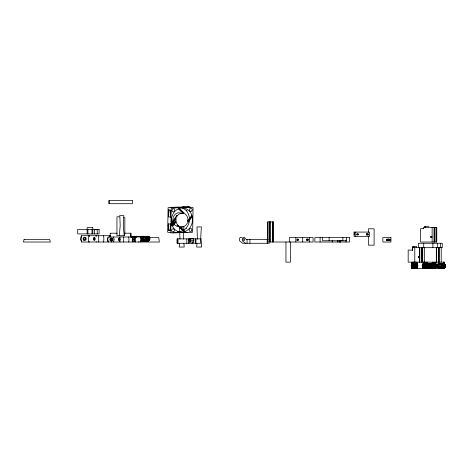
<?xml version="1.0" encoding="UTF-8"?>
<svg xmlns="http://www.w3.org/2000/svg" width="469" height="469" viewBox="0 0 469 469"><rect width="100%" height="100%" fill="white"/><g stroke="black" fill="none" stroke-linecap="round" stroke-linejoin="round"><path stroke-width="0.7" d="M168.33 230.056L168.435 223.877L171.806 224.223L172.879 222.798L173.899 223.795L172.34 225.765L170.27 225.706L170.194 230.332L170.605 230.32L168.33 230.056L170.194 230.332M168.553 216.854L168.67 209.983L169.08 209.971L168.553 216.854L170.417 217.129L170.575 215.066M170.417 217.129L170.534 210.259L168.459 209.878M170.892 225.8L170.786 232.284A0.651 0.563 -81.5 0 0 171.337 232.917L192.085 232.378A0.651 0.563 -81.5 0 0 192.659 231.715L193.058 207.925A0.651 0.563 -81.5 0 0 192.507 207.292L171.765 207.831A0.651 0.563 -81.5 0 0 171.185 208.494L170.921 224.246M172.756 208.166L172.762 207.697L170.898 207.415L178.753 207.538L174.087 208.025M182.406 207.116L188.397 206.964L188.391 207.433L182.406 207.116L186.932 207.538M130.611 236.294L148.368 236.294L149.728 238.023L148.233 236.822L143.027 236.294L143.156 236.863L148.544 238.152L148.597 239.09L149.81 239.219L149.605 239.923L147.975 241.324L148.544 239.466L148.081 236.294L149.728 238.023L149.834 238.809L149.605 239.923L148.368 241.324L140.125 241.324M412.685 250.071L408.177 250.071L408.177 262.148L444.084 262.148L444.084 263.408L445.444 265.137L445.321 267.037L443.692 268.438L444.26 265.266L438.867 263.983L438.744 262.148M123.71 236.986L123.71 242.016M136.491 236.294L136.62 236.863L131.543 236.294L131.508 237.097M432.207 262.148L432.33 267.869L427.259 268.438L427.259 262.148M414.32 262.148L414.584 264.405C421.42 266.544 409.742 269.675 414.584 264.405L414.643 262.148M415.346 268.438L415.399 267.441L414.995 268.438L414.995 267.494L414.684 268.438L414.584 267.441L413.934 268.438L414.209 267.283L412.919 268.438L413.881 267.037L411.548 267.916L413.635 266.709L411.325 266.908L411.254 266.204L413.476 266.333L411.325 266.908M183.549 232.671L183.479 239.143M183.684 230.514L183.907 226.92L180.624 226.92M423.132 267.758L422.417 267.037L423.648 268.438L422.575 267.283L423.724 268.438L422.768 267.441L423.964 268.438L422.974 267.494L424.398 268.438L423.173 267.441L425.817 268.438L423.525 267.037L427.241 268.162L423.654 266.709L427.183 267.178L427.218 266.58L432.471 266.58L427.218 265.266L432.471 265.266L427.241 263.983L423.654 265.137C423.829 270.56 420.247 264.727 423.648 263.408L432.207 263.408M435.842 263.408L435.525 268.438L435.525 262.148M170.681 213.688L170.945 210.253L170.534 210.259M416.959 268.438L417.809 265.923L416.959 262.148M179.563 243.458L179.228 247.052L184.217 247.052L183.883 243.458M179.961 239.143L179.539 226.92M196.998 243.458L196.663 247.052L201.693 247.052L200.75 236.986L201.383 226.92L196.98 226.92L197.402 239.143M413.541 262.148L413.541 263.408L414.209 264.563L414.32 263.408M416.056 262.148L415.78 264.563L417.193 263.725L416.109 264.809L417.545 264.452L416.355 265.137L417.744 265.184L416.513 265.518L417.809 265.923L416.566 265.923L417.773 266.322L416.513 266.333L417.633 267.066L416.355 266.709L417.34 267.811L416.109 267.037L416.449 268.438L415.78 267.283L415.669 268.438L415.399 267.441M149.441 240.169L148.333 241.324L149.605 239.923L148.11 241.043L143.027 241.324L143.156 236.863L148.245 236.863L149.81 238.404L143.156 236.863L148.315 237.097L149.81 238.404M439.007 265.266L444.26 265.266L444.307 266.204L445.521 266.333L445.321 267.037L443.826 268.162L438.744 268.438L438.867 263.983L443.955 263.983L445.444 265.137L443.926 263.408L443.926 262.148M189.394 220.008C189.23 226.117 183.965 232.483 177.499 231.733M423.812 266.017L422.493 265.923L422.733 265.091L423.208 265.091L423.384 266.404L422.974 266.884L422.493 265.923L423.812 265.829M111.634 242.016L111.681 241.658M148.632 238.809L148.45 240.064L143.156 240.755L148.11 241.043L149.728 239.595L148.45 240.064L143.291 239.466L148.544 238.152L148.632 238.809L149.834 238.809L148.538 237.824M444.307 266.204L444.166 267.178L438.867 267.869L443.826 268.162L445.444 266.709L444.166 267.178L439.007 266.58L444.26 265.266L444.307 266.204L445.55 265.923L444.249 264.938L438.867 263.983L444.026 264.211L445.521 265.518L444.249 264.938L443.791 262.148M435.525 263.408L434.734 268.438L434.734 262.148M434.734 263.408L433.86 268.438L433.86 262.148M433.86 263.408L432.922 268.438L432.922 262.148M432.207 268.438L432.33 267.869L427.241 267.869L427.218 266.58L423.73 266.333L427.183 267.178M431.926 268.438L432.922 263.408M81.155 236.927L80.885 239.53L81.694 242.016L159.36 242.016L158.733 237.613L149.206 237.613M140.536 236.986L108.233 236.986L107.706 238.844L108.233 242.016M128.658 242.016L128.782 241.447A6.29 3.148 -90 0 0 128.782 237.56L128.658 236.986M135.195 242.016L135.324 241.447A6.29 3.148 -90 0 0 135.324 237.56L135.195 236.986M414.32 268.438L414.584 267.441M415.305 262.148L415.399 264.405L415.669 262.148M423.026 264.868L423.724 263.408L423.724 262.148M111.212 240.697L111.739 238.873M132.534 239.501L133.061 237.677L134.152 237.677L133.624 239.501L134.152 241.324L133.061 241.324L132.534 239.501L133.624 239.501M134.116 241.324L134.644 239.501L134.116 237.677M141.456 238.809L141.984 236.986L140.893 236.986M141.949 240.632L142.476 238.809L141.949 236.986M436.082 265.923L436.61 264.1L437.7 264.1L437.172 265.923L437.7 267.746L436.61 267.746L436.082 265.923L437.172 265.923M437.665 267.746L438.193 265.923L437.665 264.1M415.305 263.408L414.995 264.352L414.995 262.148M98.701 235.725L98.701 242.016M354.095 233.773L354.664 233.574L354.664 234.987L354.095 234.781L354.095 232.079L369.443 232.079L369.443 236.482L354.095 236.482L354.095 234.781M89.315 242.016L89.45 241.658M414.584 264.405L414.995 263.408M110.731 235.725L81.694 235.725L81.178 236.88M411.782 262.148L411.254 265.266L411.782 268.438L444.084 268.438L445.321 267.037L443.926 268.438M119.865 216.901L120.187 225.659L119.361 235.256M119.595 238.029L120.175 236.986M140.143 242.016L140.8 239.501L140.143 236.986M142.271 237.976L142.095 239.29M149.289 239.641L149.289 237.976M297.452 240.521L297.094 239.817L297.452 239.108M296.801 239.108L298.155 239.108L298.513 239.817L298.155 240.521L296.801 240.521M307.201 238.997L306.79 239.817L307.201 240.632M306.662 238.997L308.022 238.997L308.426 239.817L308.022 240.632L306.662 240.632M358.41 234.277L358.058 234.987L357.349 234.987L356.997 234.277L357.349 233.574L358.058 233.574L358.41 234.277L356.381 234.277M367.098 233.462L366.694 234.277L367.098 235.098M366.623 233.462L367.919 233.462L368.329 234.277L367.919 235.098L366.623 235.098M96.145 236.083L96.333 235.725M413.541 268.438L414.209 267.283M416.449 263.408L415.78 264.563L417.005 263.467L416.449 263.408L416.449 262.148M415.399 264.405L416.056 263.408M176.151 216.696L177.13 215.242L171.361 222.898M113.41 242.016L114.26 239.501L113.41 236.986M187.518 221.075L191.416 215.898L192.038 215.986C190.848 210.499 184.85 206.471 179.363 208.365L186.257 215.119A6.918 5.997 -81.5 0 1 187.706 221.737L192.038 215.986M173.899 223.795L173.278 223.701L171.718 225.671L170.27 225.706M174.192 223.426L175.992 221.145L176.139 218.472L173.19 222.388L174.192 223.426L173.571 223.332L175.371 221.057L175.992 221.145M424.193 262.148L424.193 263.408L422.768 264.405L423.689 263.408L422.575 264.563L423.853 263.408L423.853 262.148M444.97 267.441L443.879 268.438L445.157 267.283M423.73 265.518L427.224 264.211L432.471 265.266L427.153 264.938L423.73 265.518L427.23 263.936L432.33 263.983L427.259 263.408L423.654 265.137L422.974 264.352L423.853 263.408M423.144 264.452L422.288 265.137L423.724 263.408L422.768 264.405M443.991 268.438L445.321 267.037M148.298 241.324L149.253 240.327M148.216 241.324L149.605 239.923M422.417 264.809L423.489 263.725M424.715 262.148L424.715 263.408L423.173 264.405L424.193 263.408M412.087 262.148L412.087 263.408L411.548 263.936L413.635 265.137L412.48 263.408L412.48 262.148M148.052 241.324L149.048 240.38M422.974 264.352L423.964 263.408L423.964 262.148M443.768 268.438L444.764 267.494L443.545 268.438M425.524 262.148L425.524 263.408L423.366 264.563L424.715 263.408M123.576 216.801L124.432 217.206L124.836 218.032L124.836 234.389L124.056 235.473L124.08 234.389M124.361 235.274L124.273 235.35M423.173 264.405L424.398 263.408L424.398 262.148M148.233 240.796L149.728 239.595L148.245 240.755L143.156 240.755M443.95 267.916L445.444 266.709L443.955 267.869L438.867 267.869M430.683 236.669L431.081 236.358L431.474 236.669L431.081 237.613L430.683 236.669L432.013 236.669M418.348 256.801L418.741 256.484L419.139 256.801L418.741 257.745L418.348 256.801L419.673 256.801M188.661 243.276L190.285 242.004L193.533 242.004A2.21 1.143 -90 0 0 193.292 238.533L188.556 238.873L188.556 243.276M191.909 243.276L193.533 242.004M425.524 263.408L423.525 264.809L426.321 263.408L426.321 262.148M423.366 264.563L425.102 263.408L425.102 262.148M426.321 263.408L423.654 265.137L426.849 263.408L426.849 262.148M148.45 240.064L149.81 239.219L143.291 239.466M444.166 267.178L445.521 266.333L439.007 266.58M438.228 264.962L437.747 265.923L438.228 266.884M416.109 264.809L417.398 264.158M178.753 208.664C173.073 210.944 170.364 217.751 171.566 223.537L177.751 215.335A6.918 5.997 -81.5 0 1 183.59 213.401L178.753 208.664L178.132 208.57L182.969 213.307L183.59 213.401M185.091 231.545C190.772 229.265 193.48 222.458 192.278 216.672L186.093 224.874A6.918 5.997 -81.5 0 1 180.254 226.808L185.091 231.545L184.469 231.452L180.114 227.189M130.341 236.868L131.543 236.294M148.538 239.794L149.81 239.219M444.249 266.908L445.521 266.333M427.23 267.916L423.654 266.709L427.241 267.869L432.471 266.58L423.759 265.923L427.153 264.938M148.843 237.291L149.441 237.449L148.333 236.294L149.605 237.695L148.216 236.294L149.728 238.023L147.975 236.294L148.245 236.863L143.027 236.294M388.297 240.761L386.485 240.286L386.485 239.342L388.297 238.873L390.114 239.342L390.114 240.286L386.937 240.761M148.597 239.09L149.834 238.809L148.544 238.1L143.156 236.863M191.809 238.873L193.292 238.533M416.355 265.137L417.656 264.868M411.383 267.178L413.635 266.709M423.759 265.923L427.206 265.214L432.471 265.266M442.654 268.01L438.744 268.438L442.648 268.045M171.554 207.82L176.889 207.263M423.9 265.372L422.557 265.442L424.005 265.442M427.165 266.204L423.73 266.333L427.153 266.908M172.762 207.697L178.753 207.538M184.27 207.398L190.262 207.239L188.397 206.964M171.806 224.223L170.3 224.153L170.493 227.682M171.091 232.384L168.23 232.454A0.651 0.563 -81.5 0 1 167.679 231.821L168.078 208.031A0.651 0.563 -81.5 0 1 168.652 207.368L189.4 206.829A0.651 0.563 -81.5 0 1 189.793 207.005M178.243 232.196L179.674 232.161M173.137 232.436L175.136 232.384M173.002 232.765L178.331 232.63L176.467 232.348M183.848 232.483L187.84 232.384M119.56 215.593L123.927 215.593M119.923 216.778L116.945 216.778L116.945 235.649L119.067 235.649M428.889 226.293L424.961 226.293L424.961 227.547M92.803 227.694L87.14 227.629L87.14 233.931M423.736 228.679L420.511 228.679L420.511 242.016L436.768 242.016L436.768 227.547L423.396 227.547L423.396 228.679M110.192 233.21L117.256 233.21M124.379 233.21L130.921 233.21L130.921 236.986M366.43 234.277L368.329 234.277M119.249 235.725L124.238 235.725M430.683 237.302L432.013 237.302M143.291 238.152L148.544 238.152M110.362 238.873L111.81 238.873M386.479 239.342L390.114 239.342M246.424 239.501L268.151 239.501M297.1 239.817L298.513 239.817M306.392 239.817L308.426 239.817M386.479 240.286L390.114 240.286M190.619 240.445L193.867 240.445M339.544 240.632L341.754 240.632M273.585 242.016L313.081 242.016L313.081 237.613L289.32 237.613L289.32 242.016M269.388 243.276L242.708 243.276L240.146 241.418A2.21 1.565 -90 0 1 239.577 238.393A2.21 1.565 -90 0 1 241.711 237.584M418.348 257.428L419.673 257.428M411.782 263.408L416.959 263.408M445.521 265.518L443.95 263.936L438.744 263.408L444.084 263.408L445.321 264.809L443.926 263.408M412.087 263.408L413.635 265.137L411.477 264.211L413.476 265.518L411.325 264.938L413.424 265.923L411.254 265.923L413.476 266.333M422.493 265.923L427.124 265.923L432.471 266.58M444.348 265.923L445.55 265.923L444.254 265.214L438.867 263.983M424.005 266.404L422.557 266.404L423.9 266.474M427.241 263.983L432.33 263.983M173.677 232.384L178.331 232.63M416.513 265.518L417.779 265.589M438.744 263.408L443.955 263.983L443.692 262.148M179.023 207.409L180.131 207.55M181.239 207.691C186.211 208.723 189.4 213.846 189.417 218.73M172.879 222.798L172.258 222.705L173.278 223.701M172.34 225.765L171.718 225.671L171.185 224.129M167.92 225.331L168.541 225.425L168.74 230.044M445.321 264.809L443.768 263.408L445.157 264.563L444.043 263.408L444.032 262.148M416.513 266.333L417.744 266.662M411.266 265.214L413.424 265.923M427.259 268.438L423.525 267.037L426.321 268.438M179.152 226.498L176.965 225.003L183.86 231.756M416.355 266.709L417.545 267.394M423.173 267.441L424.744 268.438M147.624 236.294L149.253 237.291L148.298 236.294M339.585 240.632L339.175 240.363L339.175 242.016M422.974 267.494L424.164 268.438M147.858 236.294L149.048 237.238M422.288 266.709L423.343 267.811L422.288 266.709L423.091 267.652M245.557 243.276L242.995 241.418A2.21 1.565 -90 0 1 242.537 238.152A2.21 1.565 -90 0 1 244.882 237.935L246.002 239.196L247.069 239.501L247.069 243.276M443.897 263.408L444.97 264.405M422.768 267.441L423.841 268.438M148.181 236.294L149.253 237.291M412.48 263.408L413.881 264.809L413.541 263.408M422.575 267.283L423.689 268.438L422.417 267.037L423.706 268.438M443.791 263.408L445.444 265.137M123.576 216.877L123.277 225.659L124.015 233.673M148.368 236.294L149.605 237.695M120.175 242.016L119.595 240.972M96.145 241.658L96.333 242.016M413.881 264.809L413.171 263.408L413.171 262.148M89.315 235.725L89.45 236.083M191.416 215.898L191.657 216.578M423.05 267.066L423.144 267.394M415.78 267.283L416.021 268.438M414.209 264.563L413.969 262.148M172.885 220.682L172.797 219.797A6.918 5.997 -81.5 0 1 181.925 213.588M168.435 223.877L168.541 225.425M442.044 268.121L442.044 268.438M441.229 247.679L441.229 262.148M440.514 243.276L440.514 247.679M439.506 247.679L439.506 262.148M438.773 247.679L438.773 262.148M438.509 247.679L438.509 262.148M437.565 243.276L437.565 247.679M436.592 247.679L436.592 262.148M436.498 227.547L436.498 242.016M436.322 247.679L436.322 262.148M435.842 262.148L435.842 268.438M435.044 227.547L435.044 242.016M434.317 227.547L434.317 242.016M434.048 227.547L434.048 242.016M432.887 243.276L432.887 247.679M432.131 227.547L432.131 242.016M425.184 226.293L425.184 227.547M425.008 226.293L425.008 227.735M424.427 247.679L424.427 262.148M423.718 243.276L423.718 247.679M422.71 247.679L422.71 262.148M421.977 247.679L421.977 262.148M421.707 247.679L421.707 262.148M419.79 247.679L419.79 262.148M419.526 247.679L419.526 262.148M418.495 247.679L418.495 243.276L442.255 243.276L442.255 247.679L412.503 247.679L412.503 250.071M416.548 247.679L416.548 246.424L412.626 246.424L412.626 250.399M414.795 247.679L414.795 262.148M413.851 246.424L413.851 247.679M368.446 232.36L368.446 228.808L374.104 228.808L374.104 245.164L368.446 245.164L368.446 235.919M355.772 232.079L355.772 236.482M354.242 232.079L354.242 233.333M346.362 237.613L346.362 240.761L322.602 240.761L322.602 237.613M346.016 240.128L346.016 242.016M342.88 237.613L342.88 240.761M339.216 240.363L339.216 242.016M337.487 240.644L337.487 242.016M332.234 240.128L332.234 242.016M329.103 237.613L329.103 240.761M320.098 237.613L320.098 242.016M309.599 237.613L309.599 242.016M302.704 237.613L302.704 242.016M295.816 237.613L295.816 242.016M290.364 242.016L290.364 262.148L285.949 262.148L285.949 242.016M273.011 221.884L273.011 242.016M272.495 221.884L272.495 242.016M270.572 221.884L270.572 242.016M269.757 221.884L269.757 242.016M269.54 221.884L269.54 242.016M267.975 221.884L267.975 242.016M267.201 239.501L267.201 243.276M249.913 239.501L249.913 243.276M195.901 238.873L195.901 243.276M195.673 238.873L195.673 243.276M192.689 242.016L192.689 243.276M186.803 238.873L186.803 243.276M177.962 238.873L177.98 243.276M177.212 238.873L177.212 243.276M146.334 236.294L146.334 236.611M138.496 241.699L138.496 242.016M132.293 236.986L132.293 242.016M130.839 233.21L130.839 236.986M110.279 233.21L110.192 236.986M109.558 200.562L109.558 203.704M109.541 235.725L109.541 237.126M97.206 229.376L97.206 233.931M96.057 235.725L96.057 236.388M95.946 229.376L95.946 229.763M94.375 229.376L94.375 233.931M92.803 227.629L92.803 233.931M92.018 229.376L92.018 233.931M89.52 235.725L89.52 236.388M88.588 235.725L88.588 242.016M87.908 229.376L87.908 233.931M103.438 235.725A6.29 3.148 90 0 1 103.438 242.016M81.694 242.016A6.29 6.29 0 0 1 81.694 235.725M190.045 238.533A2.21 1.143 -90 0 1 190.285 242.004M178.701 226.539A6.918 5.997 -81.5 0 1 174.48 224.633M187.025 210.757A1.571 1.36 -81.5 0 1 186.539 210.194M186.222 228.696A1.571 1.36 -81.5 0 1 186.445 228.368M107.981 241.447A6.29 6.29 0 0 1 107.981 237.56M141.456 238.668A0.961 0.481 -90 0 1 141.632 239.02M141.632 239.981A0.961 0.481 -90 0 1 141.456 240.333M134.92 240.333A0.961 0.481 -90 0 1 134.31 240.116A0.961 0.481 -90 0 1 134.31 238.885A0.961 0.481 -90 0 1 134.92 238.668M24.077 239.501L23.45 242.016L50.347 242.016L49.714 239.501L24.077 239.501M414.162 265.442L414.514 266.755L415.827 266.404L415.475 265.091L414.162 265.442M176.08 222.042L172.586 226.463C174.656 230.807 179.815 233.421 184.481 231.85L177.587 225.097L176.08 222.042M244.249 240.169L244.109 240.321A0.944 0.668 -90 0 1 243.112 239.583A0.944 0.668 -90 0 1 244.003 238.615A0.944 0.668 -90 0 1 244.249 240.169M413.881 267.037L412.48 268.438L411.659 268.162L413.881 267.037M417.193 268.121L416.818 268.438L416.109 267.037L417.193 268.121M132.346 200.562L108.749 200.562L108.749 203.704L132.346 203.704L132.346 200.562M273.228 221.884L267.758 221.884L267.758 242.016L273.228 242.016L273.228 221.884M99.094 229.376L77.702 229.411L77.702 233.896L99.094 233.931L99.094 229.376M136.62 236.863L131.531 236.863L136.62 236.863M349.499 237.613L314.875 237.613L314.875 242.016L349.499 242.016L349.499 237.613M390.958 237.613L382.851 237.613L382.851 242.016L390.958 242.016L390.958 237.613M200.75 238.873L177.153 238.873L177.153 243.276L200.75 243.276L200.75 238.873M340.687 242.016L340.687 240.632L340.646 242.016M83.84 240.234A1.571 1.571 0 0 0 86.196 238.873A1.571 1.571 0 0 0 83.84 237.507A1.571 1.571 0 0 0 83.84 240.234M93.659 238.088A1.571 0.786 90 0 0 94.339 240.445A1.571 0.786 90 0 0 95.025 238.088A1.571 0.786 90 0 0 93.659 238.088M84.144 239.706A0.961 0.961 0 0 0 85.581 238.873A0.961 0.961 0 0 0 84.144 238.041A0.961 0.961 0 0 0 84.144 239.706M94.58 239.706A0.961 0.481 -90 0 0 94.58 238.041A0.961 0.481 -90 0 0 93.864 238.873A0.961 0.481 -90 0 0 94.58 239.706M189.822 241.113A0.944 0.487 -90 0 0 189.599 239.536A0.944 0.487 -90 0 0 189.001 240.691A0.944 0.487 -90 0 0 189.822 241.113M174.292 211.378A1.571 1.36 -81.5 0 0 173.723 208.775A1.571 1.36 -81.5 0 0 172.012 210.739A1.571 1.36 -81.5 0 0 174.292 211.378M191.792 210.927A1.571 1.36 -81.5 0 0 191.223 208.318A1.571 1.36 -81.5 0 0 189.517 210.282A1.571 1.36 -81.5 0 0 191.792 210.927M191.452 231A1.571 1.36 -81.5 0 0 190.883 228.391A1.571 1.36 -81.5 0 0 189.177 230.355A1.571 1.36 -81.5 0 0 191.452 231M173.952 231.452A1.571 1.36 -81.5 0 0 173.383 228.843A1.571 1.36 -81.5 0 0 171.677 230.807A1.571 1.36 -81.5 0 0 173.952 231.452M110.661 240.861A1.571 1.571 0 0 0 113.017 239.501A1.571 1.571 0 0 0 110.661 238.141A1.571 1.571 0 0 0 110.661 240.861M110.965 240.333A0.961 0.961 0 0 0 112.408 239.501A0.961 0.961 0 0 0 110.965 238.668A0.961 0.961 0 0 0 110.965 240.333M142.001 239.501A1.571 0.786 90 0 0 141.011 237.982A1.571 0.786 -90 0 1 142.001 239.501A1.571 0.786 -90 0 1 141.011 241.019A1.571 0.786 90 0 0 142.001 239.501M118.739 238.715A1.571 0.786 90 0 0 119.425 241.072A1.571 0.786 90 0 0 120.105 238.715A1.571 0.786 90 0 0 118.739 238.715M119.009 239.02A0.961 0.481 90 0 0 119.425 240.462A0.961 0.481 90 0 0 119.841 239.02A0.961 0.481 90 0 0 119.009 239.02"/></g></svg>
